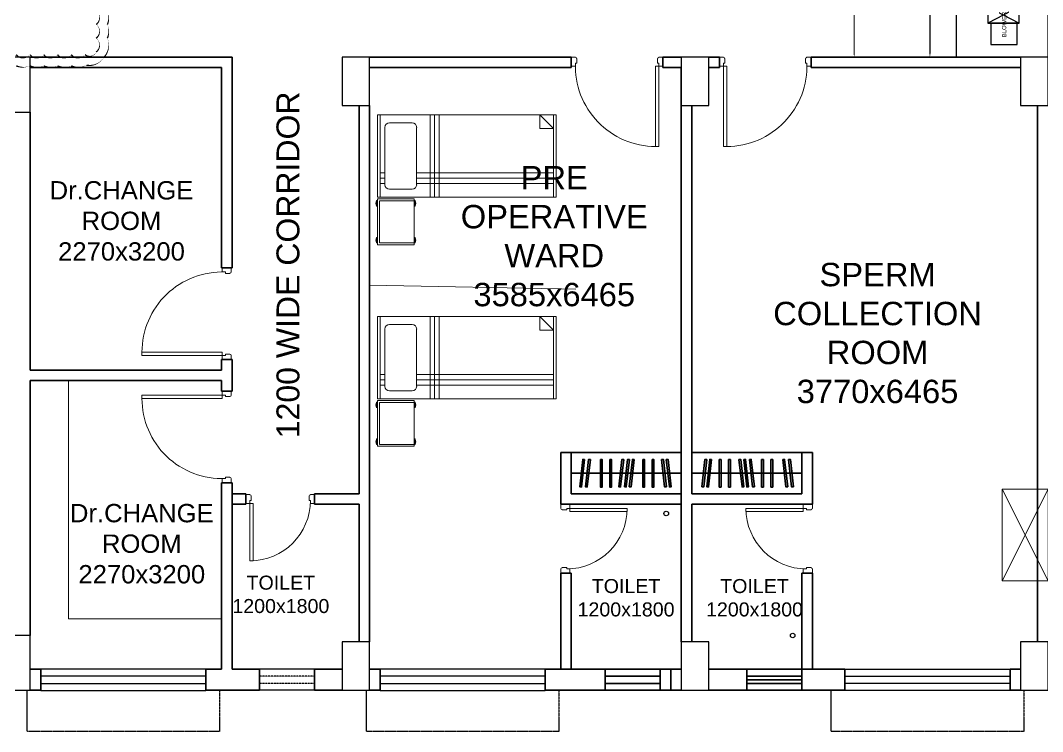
# Model space of a CAD drawing. Header units: millimetres. Extents: x -9331 to 31242, y -4188 to 24622.
# Drawn here: x 3513 to 14661, y 4842 to 12602 of the extents above; entities that cross this region are included whole.
import ezdxf
from ezdxf.enums import TextEntityAlignment as Align

# ---------------------------------------------------------------- set-up
doc = ezdxf.new("R2010")
doc.units = ezdxf.units.MM
doc.linetypes.add('HIDDEN', pattern=[0.375, 0.25, -0.125])
for name, color, linetype in [('AIR SHOWER', 7, 'Continuous'), ('col', 5, 'Continuous'), ('Dimensions', 7, 'Continuous'), ('Lines', 7, 'Continuous'), ('MEP_HVAC_DRAIN_PIPE', 7, 'Continuous'), ('TEXT', 6, 'Continuous'), ('wall', 1, 'Continuous'), ('Window', 4, 'Continuous')]:
    doc.layers.add(name, color=color, linetype=linetype)
for name, color, linetype, lineweight in [('DIM', 7, 'Continuous', 0), ('DOOR', 144, 'Continuous', 13), ('funiture', 30, 'Continuous', 13), ('furniture', 30, 'Continuous', 9), ('P-Wall', 8, 'Continuous', 35), ('WIN', 151, 'Continuous', 9)]:
    doc.layers.add(name, color=color, linetype=linetype, lineweight=lineweight)
doc.styles.add('ARIAL', font='arial.ttf')
doc.styles.add('ROMANS', font='romans.shx')
doc.styles.get("Standard").update_dxf_attribs({"font": 'arial.ttf'})
doc.linetypes.add('ZIGZAG', pattern='A,0.0001,-0.2,[131,ltypeshp.shx,S=0.2,R=0,X=-0.2,Y=0],-0.4,[131,ltypeshp.shx,S=0.2,R=180,X=0.2,Y=0],-0.2', length=0.8001)
doc.dimstyles.new('AEPL1', dxfattribs={"dimtxt": 100, "dimasz": 40, "dimexe": 1.25, "dimexo": 5, "dimtad": 0, "dimdec": 0, "dimtxsty": 'ROMANS', "dimcen": 2.5, "dimclrd": 250, "dimclre": 250, "dimclrt": 7, "dimadec": 0, "dimazin": 0, "dimtfac": 1, "dimtdec": 0, "dimtmove": 0, "dimatfit": 3, "dimfxl": 1, "dimlwd": 0, "dimlwe": 0, "dimarcsym": 0})
doc.dimstyles.new('BIGDFD', dxfattribs={"dimtxt": 8, "dimasz": 4, "dimexe": 1, "dimexo": 2, "dimtad": 1, "dimlfac": 10, "dimtxsty": 'Standard', "dimcen": 2.5, "dimclrd": 5, "dimclre": 3, "dimclrt": 1, "dimadec": 0, "dimazin": 0, "dimtfac": 1, "dimtmove": 0, "dimatfit": 3, "dimfxl": 1, "dimarcsym": 0})
doc.dimstyles.new('BIGDFD$0', dxfattribs={"dimtxt": 8, "dimasz": 4, "dimexe": 1, "dimexo": 2, "dimtad": 1, "dimlfac": 10, "dimtxsty": 'Standard', "dimcen": 2.5, "dimclrd": 5, "dimclre": 3, "dimclrt": 1, "dimadec": 0, "dimazin": 0, "dimtfac": 1, "dimtmove": 0, "dimatfit": 3, "dimfxl": 1, "dimarcsym": 0})

# ---------------------------------------------------------------- blocks, each defined once
blk = doc.blocks.new('A$C45A5314D')
at = {"layer": 'furniture', "color": 8, "ltscale": 0.75}
for p, q in [((-1962, 946), (-1950, 946)), ((-1962, 946), (-1950, 946)), ((-1962, 946), (-1962, 887)), ((-1962, 944), (-1950, 944)), ((-1962, 943), (-1950, 943)), ((-1962, 941), (-1950, 941)), ((-1962, 939), (-1950, 939)), ((-1962, 936), (-1950, 936)), ((-1962, 932), (-1950, 932)), ((-1962, 927), (-1950, 927)), ((-1962, 921), (-1950, 921)), ((-1962, 913), (-1950, 913)), ((-1962, 907), (-1950, 907)), ((-1962, 902), (-1950, 902)), ((-1962, 898), (-1950, 898)), ((-1962, 895), (-1950, 895)), ((-1962, 892), (-1950, 892)), ((-1950, 967), (-1550, 967)), ((-1950, 467), (-1950, 967)), ((-1930, 948), (-1930, 487)), ((-1930, 948), (-1550, 948)), ((-1550, 967), (-1550, 467)), ((-1538, 946), (-1550, 946)), ((-1538, 946), (-1550, 946)), ((-1538, 944), (-1550, 944)), ((-1538, 943), (-1550, 943)), ((-1538, 941), (-1550, 941)), ((-1538, 939), (-1550, 939)), ((-1538, 936), (-1550, 936)), ((-1538, 932), (-1550, 932)), ((-1538, 927), (-1550, 927)), ((-1538, 921), (-1550, 921)), ((-1538, 913), (-1550, 913)), ((-1538, 907), (-1550, 907)), ((-1538, 902), (-1550, 902)), ((-1538, 898), (-1550, 898)), ((-1538, 895), (-1550, 895)), ((-1538, 892), (-1550, 892)), ((-1538, 946), (-1538, 887)), ((-1962, 891), (-1950, 891)), ((-1962, 889), (-1950, 889)), ((-1962, 888), (-1950, 888)), ((-1962, 887), (-1950, 887)), ((-1538, 891), (-1550, 891)), ((-1538, 889), (-1550, 889)), ((-1538, 888), (-1550, 888)), ((-1538, 887), (-1550, 887)), ((-1962, 545), (-1950, 545)), ((-1962, 545), (-1950, 545)), ((-1962, 545), (-1962, 486)), ((-1962, 543), (-1950, 543)), ((-1962, 542), (-1950, 542)), ((-1962, 540), (-1950, 540)), ((-1962, 538), (-1950, 538)), ((-1962, 535), (-1950, 535)), ((-1962, 531), (-1950, 531)), ((-1962, 526), (-1950, 526)), ((-1962, 520), (-1950, 520)), ((-1962, 512), (-1950, 512)), ((-1962, 506), (-1950, 506)), ((-1962, 501), (-1950, 501)), ((-1962, 497), (-1950, 497)), ((-1962, 494), (-1950, 494)), ((-1962, 491), (-1950, 491)), ((-1962, 490), (-1950, 490)), ((-1962, 488), (-1950, 488)), ((-1962, 487), (-1950, 487)), ((-1962, 486), (-1950, 486)), ((-1962, 486), (-1950, 486)), ((-1550, 467), (-1950, 467)), ((-1550, 487), (-1930, 487)), ((-1538, 545), (-1550, 545)), ((-1538, 545), (-1550, 545)), ((-1538, 543), (-1550, 543)), ((-1538, 542), (-1550, 542)), ((-1538, 540), (-1550, 540)), ((-1538, 538), (-1550, 538)), ((-1538, 535), (-1550, 535)), ((-1538, 531), (-1550, 531)), ((-1538, 526), (-1550, 526)), ((-1538, 520), (-1550, 520)), ((-1538, 512), (-1550, 512)), ((-1538, 506), (-1550, 506)), ((-1538, 501), (-1550, 501)), ((-1538, 497), (-1550, 497)), ((-1538, 494), (-1550, 494)), ((-1538, 491), (-1550, 491)), ((-1538, 490), (-1550, 490)), ((-1538, 488), (-1550, 488)), ((-1538, 487), (-1550, 487)), ((-1538, 486), (-1550, 486)), ((-1538, 545), (-1538, 486))]:
    blk.add_line(p, q, dxfattribs=at)
at = {"layer": 'furniture', "color": 8}
for p, q in [((0, 450), (-1950, 450)), ((-1950, 450), (-1950, -450)), ((-1920, 450), (-1920, -450)), ((-1377, -450), (-1377, 450)), ((-1327, -450), (-1327, 450)), ((-1277, -450), (-1277, 450)), ((-30, -450), (-30, 450)), ((0, -450), (0, 450)), ((-1572, 362), (-1820, 362)), ((-1920, 300), (-1869, 300)), ((-1920, 241), (-1869, 241)), ((-1869, 313), (-1869, -313)), ((-1523, 313), (-1523, -313)), ((-1523, 300), (-30, 300)), ((-1523, 241), (-30, 241)), ((-1920, 182), (-1869, 182)), ((-1523, 182), (-30, 182)), ((-180, -450), (-30, -300)), ((-180, -450), (-180, -300)), ((-30, -300), (-180, -300)), ((-1820, -362), (-1572, -362)), ((-1950, -450), (0, -450))]:
    blk.add_line(p, q, dxfattribs=at)
at = {"layer": 'furniture', "color": 8, "ltscale": 0.75}
for centre, start, end in [((-1876, 917), 161.0754, 198.9247), ((-1624, 917), 341.0754, 18.9247), ((-1876, 516), 161.0754, 198.9247), ((-1624, 516), 341.0754, 18.9247)]:
    blk.add_arc(centre, 91.1, start, end, dxfattribs=at)
at = {"layer": 'furniture', "color": 8}
for centre, start, end in [((-1820, 313), 90, 180), ((-1572, 313), 0, 90), ((-1820, -313), 180, 270), ((-1572, -313), 270, 0)]:
    blk.add_arc(centre, 49.2, start, end, dxfattribs=at)
blk = doc.blocks.new('A$C19B8274B')
at = {"layer": 'DOOR'}
blk.add_line((-45, 925), (-80, 925), dxfattribs=at)
at = {"layer": 'DOOR', "color": 8}
for p, q in [((-80, 50), (-80, 925)), ((-45, 50), (-45, 925)), ((-45, 50), (-80, 50)), ((-955, -50), (-955, -47.5)), ((-940, -35), (-942.5, -35)), ((-60, -35), (-57.5, -35)), ((-45, -50), (-45, -47.5))]:
    blk.add_line(p, q, dxfattribs=at)
for points in [[(-940, 15), (-955, 15), (-955, 50), (-1000, 50), (-1000, -50), (-955, -50)], [(-940, -35), (-940, 15)], [(-60, 15), (-45, 15), (-45, 50), (0, 50), (0, -50), (-45, -50)], [(-60, -35), (-60, 15)]]:
    blk.add_lwpolyline(points, dxfattribs=at)
for centre, radius, start, end in [((-80, 50), 875, 90, 182.29244), ((-955, -35), 12.5, 270, 0), ((-45, -35), 12.5, 180, 270)]:
    blk.add_arc(centre, radius, start, end, dxfattribs=at)
blk = doc.blocks.new('750')
at = {"layer": 'DOOR', "color": 8}
for p, q in [((-50, 705), (-47.5, 705)), ((-35, 690), (-35, 692.5)), ((-50, 45), (-47.5, 45)), ((-35, 60), (-35, 57.5)), ((50, 45), (50, 80)), ((50, 80), (675, 80)), ((50, 45), (675, 45)), ((675, 45), (675, 80))]:
    blk.add_line(p, q, dxfattribs=at)
for points in [[(15, 690), (15, 705), (50, 705), (50, 750), (-50, 750), (-50, 705)], [(-35, 690), (15, 690)], [(15, 60), (15, 45), (50, 45), (50, 0), (-50, 0), (-50, 45)], [(-35, 60), (15, 60)]]:
    blk.add_lwpolyline(points, dxfattribs=at)
for centre, radius, start, end in [((-35, 705), 12.5, 180, 270), ((15, 45), 660, 0, 90), ((-35, 45), 12.5, 90, 180)]:
    blk.add_arc(centre, radius, start, end, dxfattribs=at)
blk = doc.blocks.new('W1800')
at = {"layer": 'wall', "color": 7}
for p, q in [((0, -58), (0, 173)), ((1800, 173), (1800, -58))]:
    blk.add_line(p, q, dxfattribs=at)
at = {"layer": 'Window'}
for p, q in [((0, 173), (1800, 173)), ((0, 98), (1800, 98)), ((1800, 18), (0, 18)), ((1800, -58), (0, -58))]:
    blk.add_line(p, q, dxfattribs=at)
blk = doc.blocks.new('*D25')
at = {"layer": 'AIR SHOWER', "color": 3, "lineweight": -2, "transparency": 16777216}
for p, q in [((72.8, 197.7), (72.8, 215.6)), ((162.8, 197.7), (162.8, 215.6))]:
    blk.add_line(p, q, dxfattribs=at)
at = {"layer": 'AIR SHOWER', "color": 5, "lineweight": -2, "transparency": 16777216}
blk.add_line((76.8, 214.6), (158.8, 214.6), dxfattribs=at)
at = {"layer": 'AIR SHOWER', "color": 5, "linetype": 'ByBlock', "transparency": 16777216}
for points in [[(76.8, 215.3), (76.8, 214), (72.8, 214.6)], [(158.8, 214), (158.8, 215.3), (162.8, 214.6)]]:
    blk.add_solid(points, dxfattribs=at)
at = {"layer": 'Defpoints', "color": 0, "linetype": 'ByBlock', "transparency": 16777216}
for p in [(162.8, 214.6), (72.8, 195.7), (162.8, 195.7)]:
    blk.add_point(p, dxfattribs=at)
at = {"layer": 'AIR SHOWER', "color": 1, "linetype": 'ByBlock', "transparency": 16777216, "insert": (130.4, 219.3), "char_height": 8, "attachment_point": 5}
blk.add_mtext('W1:900', dxfattribs=at)
blk = doc.blocks.new('*D26')
at = {"layer": 'AIR SHOWER', "color": 3, "lineweight": -2, "transparency": 16777216}
for p, q in [((0, 202.2), (0, 230.1)), ((170, 202.2), (170, 230.1))]:
    blk.add_line(p, q, dxfattribs=at)
at = {"layer": 'AIR SHOWER', "color": 5, "lineweight": -2, "transparency": 16777216}
blk.add_line((166, 229.1), (4, 229.1), dxfattribs=at)
at = {"layer": 'AIR SHOWER', "color": 5, "linetype": 'ByBlock', "transparency": 16777216}
for points in [[(4, 229.7), (4, 228.4), (0, 229.1)], [(166, 228.4), (166, 229.7), (170, 229.1)]]:
    blk.add_solid(points, dxfattribs=at)
at = {"layer": 'Defpoints', "color": 0, "linetype": 'ByBlock', "transparency": 16777216}
for p in [(0, 229.1), (0, 200.2), (170, 200.2)]:
    blk.add_point(p, dxfattribs=at)
at = {"layer": 'AIR SHOWER', "color": 1, "linetype": 'ByBlock', "transparency": 16777216, "insert": (115.3, 233.7), "char_height": 8, "attachment_point": 5}
blk.add_mtext('W:1700', dxfattribs=at)
blk = doc.blocks.new('nolllw new')
for p, q in [((-139, 14), (-138, 15)), ((-124, 16), (-137, 16)), ((-123, 15), (-107, -15)), ((-113, 14), (-3, 14)), ((8, 15), (-8, -15)), ((9, 16), (22, 16)), ((23, 14), (23, 16)), ((23, 14), (23, 15)), ((-100, -16), (-106, -16)), ((-15, -16), (-9, -16))]:
    blk.add_line(p, q)
at = {"color": 19}
for p, q in [((-124, 16), (-58, 16)), ((9, 16), (-58, 16)), ((-100, -34), (-15, -34))]:
    blk.add_line(p, q, dxfattribs=at)
at = {"color": 1}
for p, q in [((-75, 15), (-75, 11)), ((-41, 15), (-41, 11)), ((-100, -27), (-100, -34)), ((-15, -27), (-15, -34))]:
    blk.add_line(p, q, dxfattribs=at)
at = {"color": 3}
for p, q in [((-113, -5), (-113, -13)), ((-110, -16), (-110, -16)), ((-109, -17), (-101, -34)), ((-100, -34), (-100, -34)), ((-15, -34), (-15, -34)), ((-7, -17), (-14, -34)), ((-6, -16), (-5, -16)), ((-2, -5), (-2, -13))]:
    blk.add_line(p, q, dxfattribs=at)
for centre, radius, start, end in [((-137, 15), 1, 90, 159.381), ((-124, 15), 1, 27.8597, 90), ((9, 15), 1, 90, 152.1403), ((22, 15), 1, 20.619, 90), ((-106, -15), 1, 207.8597, 270), ((-100, -15), 1, 270, 343.3261), ((-61, -27), 40.2, 161.5212, 163.3261), ((-54, -27), 40.2, 16.6739, 18.4788), ((-15, -15), 1, 196.6739, 270), ((-9, -15), 1, 270, 332.1403)]:
    blk.add_arc(centre, radius, start, end)
at = {"color": 1}
for centre, radius, start, end in [((-61, -27), 39.2, 111.5891, 180), ((-74, 15), 0.396, 106.6984, 167.5275), ((-76, 11), 1, 291.5891, 0), ((-41, 15), 0.396, 12.4725, 73.3016), ((-40, 11), 1, 180, 248.4109), ((-54, -27), 39.2, 0, 68.4109)]:
    blk.add_arc(centre, radius, start, end, dxfattribs=at)
at = {"color": 3}
for centre, radius, start, end in [((-110, -13), 3, 180, 270), ((-110, -17), 1, 24.7129, 90), ((-100, -34), 0.5, 204.7129, 270), ((-15, -34), 0.5, 270, 335.2871), ((-6, -17), 1, 90, 155.2871), ((-5, -13), 3, 270, 0)]:
    blk.add_arc(centre, radius, start, end, dxfattribs=at)
blk = doc.blocks.new('*D28')
at = {"layer": 'AIR SHOWER', "color": 3, "lineweight": -2, "transparency": 16777216}
for p, q in [((172, 200.2), (208, 200.2)), ((172, 100.2), (208, 100.2))]:
    blk.add_line(p, q, dxfattribs=at)
at = {"layer": 'AIR SHOWER', "color": 5, "lineweight": -2, "transparency": 16777216}
blk.add_line((207, 104.2), (207, 196.2), dxfattribs=at)
at = {"layer": 'AIR SHOWER', "color": 5, "linetype": 'ByBlock', "transparency": 16777216}
for points in [[(207.7, 196.2), (206.4, 196.2), (207, 200.2)], [(206.4, 104.2), (207.7, 104.2), (207, 100.2)]]:
    blk.add_solid(points, dxfattribs=at)
at = {"layer": 'Defpoints', "color": 0, "linetype": 'ByBlock', "transparency": 16777216}
for p in [(170, 200.2), (207, 200.2), (170, 100.2)]:
    blk.add_point(p, dxfattribs=at)
at = {"layer": 'AIR SHOWER', "color": 1, "linetype": 'ByBlock', "transparency": 16777216, "insert": (202.4, 155.3), "char_height": 8, "attachment_point": 5, "rotation": 90}
blk.add_mtext('D:1000', dxfattribs=at)
blk = doc.blocks.new('*D29')
at = {"layer": 'AIR SHOWER', "color": 3, "lineweight": -2, "transparency": 16777216}
for p, q in [((166, 195.7), (188.8, 195.7)), ((166, 104.7), (188.8, 104.7))]:
    blk.add_line(p, q, dxfattribs=at)
at = {"layer": 'AIR SHOWER', "color": 5, "lineweight": -2, "transparency": 16777216}
blk.add_line((187.8, 191.7), (187.8, 108.7), dxfattribs=at)
at = {"layer": 'AIR SHOWER', "color": 5, "linetype": 'ByBlock', "transparency": 16777216}
for points in [[(188.5, 191.7), (187.2, 191.7), (187.8, 195.7)], [(187.2, 108.7), (188.5, 108.7), (187.8, 104.7)]]:
    blk.add_solid(points, dxfattribs=at)
at = {"layer": 'Defpoints', "color": 0, "linetype": 'ByBlock', "transparency": 16777216}
for p in [(164, 195.7), (164, 104.7), (187.8, 104.7)]:
    blk.add_point(p, dxfattribs=at)
at = {"layer": 'AIR SHOWER', "color": 1, "linetype": 'ByBlock', "transparency": 16777216, "insert": (183.2, 150.2), "char_height": 8, "attachment_point": 5, "rotation": 90}
blk.add_mtext('D1:910', dxfattribs=at)
blk = doc.blocks.new('*D95')
at = {"layer": 'Defpoints', "color": 0, "transparency": 16777216}
for p in [(12606, 14502), (13057, 14502), (13057, 12202)]:
    blk.add_point(p, dxfattribs=at)
at = {"layer": 'Dimensions', "color": 250, "lineweight": 0, "transparency": 16777216}
for p, q in [((13052, 14502), (12605, 14502)), ((12606, 14462), (12606, 13529)), ((12606, 12242), (12606, 13175)), ((13052, 12202), (12605, 12202))]:
    blk.add_line(p, q, dxfattribs=at)
at = {"layer": 'Dimensions', "color": 250, "transparency": 16777216}
for points in [[(12599, 14462), (12613, 14462), (12606, 14502)], [(12599, 12242), (12613, 12242), (12606, 12202)]]:
    blk.add_solid(points, dxfattribs=at)
at = {"layer": 'Dimensions', "color": 7, "transparency": 16777216, "insert": (12606, 13352), "char_height": 100, "attachment_point": 5, "rotation": 90, "style": 'ROMANS'}
blk.add_mtext('2300', dxfattribs=at)
blk = doc.blocks.new('AIR SHOWER')
at = {"layer": 'AIR SHOWER'}
h = blk.add_hatch(dxfattribs=at)
h.set_pattern_fill('ANSI37', color=8, scale=0.24, angle=180, style=0)
h.set_pattern_definition([(45, (-36516.70436, 5170.6153), (-0.538815367, 0.538815367), []), (135, (-36516.70436, 5170.6153), (-0.538815367, -0.538815367), [])])
h.paths.add_polyline_path([(63.7649, 110.1138), (54.9235, 110.1138), (54.9235, 189.8012), (63.7649, 189.8012)])
h = blk.add_hatch(dxfattribs=at)
h.set_pattern_fill('ANSI37', color=8, scale=0.24, angle=180, style=0)
h.set_pattern_definition([(45, (-52704.6564, 3586.6221), (-0.538815367, 0.538815367), []), (135, (-52704.6564, 3586.6221), (-0.538815367, -0.538815367), [])])
h.paths.add_polyline_path([(54.9235, 189.5272), (63.7649, 189.5272), (63.7649, 182.3028), (54.9235, 182.3028)])
at = {"layer": 'AIR SHOWER', "color": 8}
for p, q in [((159.5, 200.2351), (159.5, 300.4701)), ((164, 300.4701), (159.5, 300.4701)), ((164, 300.4701), (164, 200.2351)), ((171.05, 295.4201), (164, 295.4201)), ((171.05, 293.5201), (164, 293.5201)), ((159.5, 265.8021), (160.1, 265.8021)), ((160.1, 234.8021), (160.1, 265.8021)), ((160.1, 264.3021), (163.4, 264.3021)), ((163.4, 265.8021), (163.4, 234.8021)), ((163.4, 265.8021), (164, 265.8021)), ((159.5, 234.8021), (160.1, 234.8021)), ((160.1, 236.3021), (163.4, 236.3021)), ((163.4, 234.8021), (164, 234.8021)), ((0, 100.2351), (0, 200.2351)), ((0, 200.2351), (170, 200.2351)), ((63.7649, 200.2351), (63.7649, 195.7351)), ((63.7649, 100.2351), (63.7649, 200.2351)), ((63.7649, 195.7351), (164, 195.7351)), ((72.7649, 195.7351), (164, 195.7351)), ((72.7649, 195.7351), (72.7649, 104.7351)), ((162.7649, 195.7351), (162.7649, 104.7351)), ((162.7649, 195.7351), (162.7649, 104.7351)), ((164, 200.2351), (164, 195.7351)), ((170, 100.2351), (170, 200.2351)), ((170, 100.2351), (170, 200.2351)), ((54.9235, 165.7555), (36.841, 131.8309)), ((54.9235, 131.8309), (36.841, 165.7555)), ((63.7649, 104.7351), (164, 104.7351)), ((63.7649, 104.7351), (63.7649, 100.2351)), ((164, 100.2351), (164, 104.7351)), ((0, 100.2351), (170, 100.2351)), ((159.5, 100.2351), (159.5, 0)), ((164, 0), (164, 100.2351)), ((159.5, 65.6681), (160.1, 65.6681)), ((160.1, 65.6681), (160.1, 34.6681)), ((160.1, 64.1681), (163.4, 64.1681)), ((163.4, 34.6681), (163.4, 65.6681)), ((163.4, 65.6681), (164, 65.6681)), ((159.5, 34.6681), (160.1, 34.6681)), ((160.1, 36.1681), (163.4, 36.1681)), ((163.4, 34.6681), (164, 34.6681)), ((164, 0), (159.5, 0)), ((171.05, 6.95), (164, 6.95)), ((171.05, 5.05), (164, 5.05))]:
    blk.add_line(p, q, dxfattribs=at)
for points in [[(63.7649, 190.0987), (54.9235, 190.0987), (54.9235, 110.1138), (63.7649, 110.1138)], [(86.4277, 195.7351), (72.7649, 195.7351), (72.7649, 191.2865), (86.4277, 191.2865)], [(74.6432, 195.334), (85.2425, 195.334), (85.2425, 195.7351), (74.6432, 195.7351)], [(36.841, 162.4912), (13.6037, 162.4912), (13.6037, 133.8537), (36.841, 133.8537)], [(54.9235, 165.7555), (36.841, 165.7555), (36.841, 131.8309), (54.9235, 131.8309)], [(86.4277, 104.7351), (72.7649, 104.7351), (72.7649, 109.1836), (86.4277, 109.1836)], [(74.6432, 105.1361), (85.2425, 105.1361), (85.2425, 104.7351), (74.6432, 104.7351)], [(22.7846, 100.2351), (32.79, 100.2351), (32.79, 100.2351), (22.7846, 100.2351)], [(22.7846, 100.2351), (34.2228, 100.2351), (34.2228, 99.8821), (22.7846, 99.8821)], [(38.3459, 100.2351), (39.8996, 100.2351), (39.8996, 99.8823), (38.3459, 99.8823)]]:
    blk.add_lwpolyline(points, close=True, dxfattribs=at)
at = {"layer": 'AIR SHOWER', "color": 8, "lineweight": 0}
for centre, start, end in [((164, 200.2351), 90, 180), ((164, 100.2351), 180, 270)]:
    blk.add_arc(centre, 100.2351, start, end, dxfattribs=at)
at = {"layer": 'AIR SHOWER', "color": 8}
for centre in [(171.05, 294.4701), (171.05, 6)]:
    blk.add_arc(centre, 0.95, 270, 90, dxfattribs=at)
at = {"layer": 'AIR SHOWER', "color": 8, "xscale": -0.1, "yscale": 0.1, "zscale": 0.1}
for p, rotation in [((164.3039, 177.8504), 89.99999999999997), ((71.3723, 172.6198), 269.9999999999856), ((164.3039, 127.8504), 89.99999999999997), ((71.3723, 122.6198), 269.9999999999856)]:
    blk.add_blockref('nolllw new', p, dxfattribs=dict(at, rotation=rotation))
at = {"layer": 'AIR SHOWER', "color": 8}
for s, height, p in [('EXIT', 9.14932, (105.2922, 244.8428)), ('AIR SHOWER', 9.14932, (82.7486, 148.4504)), ('BLOWER', 4.57466, (21.8029, 145.8279)), ('CONTROLS', 4.57466, (21.5589, 94.8755)), ('ENTRY', 9.14932, (107.2005, 68.4017))]:
    blk.add_text(s, height=height, dxfattribs=at).set_placement(p)
for base, p1, p2, angle, text, dimstyle, picture, middle in [((0, 229.071), (170, 200.2351), (0, 200.2351), 180, 'W:1700', 'BIGDFD', '*D26', (115.3408, 229.071)), ((162.7649, 214.648), (72.7649, 195.7351), (162.7649, 195.7351), 180, 'W1:900', 'BIGDFD', '*D25', (130.4357, 214.648)), ((207.0183, 200.2351), (170, 100.2351), (170, 200.2351), 90, 'D:<>', 'BIGDFD$0', '*D28', (207.0183, 155.2726))]:
    dim = blk.add_linear_dim(base=base, p1=p1, p2=p2, angle=angle, text=text, dimstyle=dimstyle, dxfattribs=at)
    dim.commit()
    dim.dimension.update_dxf_attribs({"geometry": picture, "text_midpoint": middle, "dimtype": 128})
dim = blk.add_linear_dim(base=(187.8331, 104.7351), p1=(164, 195.7351), p2=(164, 104.7351), angle=90, text='D1:<>', dimstyle='BIGDFD$0', dxfattribs=at)
dim.commit()
dim.dimension.update_dxf_attribs({"geometry": '*D29', "text_midpoint": (183.2081, 150.2351)})

msp = doc.modelspace()

# ---------------------------------------------------------------- linework, layer by layer
at = {"layer": 'col'}
for points in [[(3270.51649, 11601.9863), (3620.51649, 11601.9863), (3620.51649, 12201.9863), (3270.51649, 12201.9863)], [(3270.51649, 11601.9863), (3620.51649, 11601.9863), (3620.51649, 12201.9863), (3270.51649, 12201.9863)], [(7020.51649, 11671.9863), (7320.51649, 11671.9863), (7320.51649, 12201.9863), (7020.51649, 12201.9863)], [(7020.51649, 11671.9863), (7320.51649, 11671.9863), (7320.51649, 12201.9863), (7020.51649, 12201.9863)], [(10720.51649, 11671.9863), (11020.51649, 11671.9863), (11020.51649, 12201.9863), (10720.51649, 12201.9863)], [(10720.51649, 11671.9863), (11020.51649, 11671.9863), (11020.51649, 12201.9863), (10720.51649, 12201.9863)], [(14420.51649, 11671.9863), (14720.51649, 11671.9863), (14720.51649, 12201.9863), (14420.51649, 12201.9863)], [(14420.51649, 11671.9863), (14720.51649, 11671.9863), (14720.51649, 12201.9863), (14420.51649, 12201.9863)], [(3270.51649, 5291.9863), (3620.51649, 5291.9863), (3620.51649, 5891.9863), (3270.51649, 5891.9863)], [(3270.51649, 5291.9863), (3620.51649, 5291.9863), (3620.51649, 5891.9863), (3270.51649, 5891.9863)], [(7020.51649, 5291.9863), (7320.51649, 5291.9863), (7320.51649, 5821.9863), (7020.51649, 5821.9863)], [(7020.51649, 5291.9863), (7320.51649, 5291.9863), (7320.51649, 5821.9863), (7020.51649, 5821.9863)], [(10720.51649, 5291.9863), (11020.51649, 5291.9863), (11020.51649, 5821.9863), (10720.51649, 5821.9863)], [(10720.51649, 5291.9863), (11020.51649, 5291.9863), (11020.51649, 5821.9863), (10720.51649, 5821.9863)], [(14420.51649, 5291.9863), (14720.51649, 5291.9863), (14720.51649, 5821.9863), (14420.51649, 5821.9863)], [(14420.51649, 5291.9863), (14720.51649, 5291.9863), (14720.51649, 5821.9863), (14420.51649, 5821.9863)]]:
    msp.add_lwpolyline(points, close=True, dxfattribs=at)
at = {"layer": 'DIM', "color": 5}
msp.add_lwpolyline([(4461.21112, 12707.35327, 0, 15, -0.201399012), (4461.21112, 12557.35327, 0, 15, -0.201399012), (4461.21112, 12407.35327, 0, 15, -0.3077756769), (4417.99433, 12193.79555, 0, 15, -0.3098283096), (4233.26497, 12113.94725, 0, 15, -0.2251440426), (4067.36761, 12106.40662, 0, 15, -0.201399012), (3917.36761, 12106.40662, 0, 15, -0.201399012), (3767.36761, 12106.40662, 0, 15, -0.201399012), (3617.36761, 12106.40662, 0, 15, -0.201399012), (3467.36761, 12106.40662, 0, 15, -0.201399012), (3317.36761, 12106.40662, 0, 15, -0.201399012), (3167.36761, 12106.40662, 0, 15, -0.201399012), (3017.36761, 12106.40662, 0, 15, -0.2144984726), (2858.49345, 12110.39722, 0, 15, -0.3154019249), (2658.3296, 12178.05256, 0, 15, -0.3151164376), (2611.35601, 12395.18517, 0, 15, -0.201399012), (2611.35601, 12545.18517, 0, 15, -0.201399012), (2611.35601, 12695.18517, 0, 15, -0.201399012)], format="xyseb", dxfattribs=at)
at = {"layer": 'DIM', "color": 1}
msp.add_lwpolyline([(4338.81604, 12707.35327, 0, 15, -0.5), (4338.81604, 12557.35327, 0, 15, -0.5), (4338.81604, 12407.35327, 0, 15, -0.5), (4338.81604, 12257.35327, 0, 15, -0.5), (4217.36761, 12228.8017, 0, 15, -0.5), (4067.36761, 12228.8017, 0, 15, -0.5), (3917.36761, 12228.8017, 0, 15, -0.5), (3767.36761, 12228.8017, 0, 15, -0.5), (3617.36761, 12228.8017, 0, 15, -0.5), (3467.36761, 12228.8017, 0, 15, -0.5), (3317.36761, 12228.8017, 0, 15, -0.5), (3167.36761, 12228.8017, 0, 15, -0.5), (3017.36761, 12228.8017, 0, 15, -0.5), (2867.36761, 12228.8017, 0, 15, -0.5), (2733.75109, 12245.18517, 0, 15, -0.5), (2733.75109, 12395.18517, 0, 15, -0.5), (2733.75109, 12545.18517, 0, 15, -0.5), (2733.75109, 12695.18517, 0, 15, -0.5)], format="xyseb", dxfattribs=at)
at = {"layer": 'funiture', "color": 8}
msp.add_lwpolyline([(5705.51649, 6071.9863), (4035.51649, 6071.9863), (4035.51649, 8671.9863)], dxfattribs=at)
at = {"layer": 'furniture', "color": 8, "linetype": 'ZIGZAG', "ltscale": 0.5}
msp.add_line((9570.5169, 9670.9038), (7320.51649, 9713.0252), dxfattribs=at)
at = {"layer": 'Lines', "linetype": 'HIDDEN'}
for points in [[(5685.51649, 5291.9863), (5685.51649, 4841.9863), (3585.51649, 4841.9863), (3585.51649, 5291.9863)], [(9385.51649, 5291.9863), (9385.51649, 4841.9863), (7285.51649, 4841.9863), (7285.51649, 5291.9863)], [(14455.51649, 5291.9863), (14455.51649, 4841.9863), (12355.51649, 4841.9863), (12355.51649, 5291.9863)]]:
    msp.add_lwpolyline(points, dxfattribs=at)
at = {"layer": 'MEP_HVAC_DRAIN_PIPE', "linetype": 'ByBlock'}
for centre in [(10556.12015, 7221.9863), (11935.51649, 5890.75592)]:
    msp.add_circle(centre, 25, dxfattribs=at)
at = {"layer": 'P-Wall', "color": 8, "linetype": 'Continuous'}
for p, q in [((3620.51649, 12201.9863), (5820.51649, 12201.9863)), ((7320.51649, 12201.9863), (9520.51649, 12201.9863)), ((10520.51649, 12086.9863), (10520.51649, 12201.9863)), ((10520.51649, 12201.9863), (10720.51649, 12201.9863)), ((11020.51649, 12201.9863), (11135.51649, 12201.9863)), ((11135.51649, 12086.9863), (11135.51649, 12201.9863)), ((12135.51649, 12201.9863), (14420.51649, 12201.9863)), ((12135.51649, 12086.9863), (12135.51649, 12201.9863)), ((3620.51649, 12086.9863), (5705.51649, 12086.9863)), ((7320.51649, 12086.9863), (9520.51649, 12086.9863)), ((10520.51649, 12086.9863), (10720.51649, 12086.9863)), ((11020.51649, 12086.9863), (11135.51649, 12086.9863)), ((12135.51649, 12086.9863), (14420.51649, 12086.9863)), ((3620.51649, 11601.9863), (3620.51649, 8786.9863)), ((5705.51649, 9901.9863), (5820.51649, 9901.9863)), ((5705.51649, 8901.9863), (5820.51649, 8901.9863)), ((3620.51649, 8786.9863), (5705.51649, 8786.9863)), ((3620.51649, 8671.9863), (3620.51649, 5891.9863)), ((3620.51649, 8671.9863), (5705.51649, 8671.9863)), ((5705.51649, 8556.9863), (5820.51649, 8556.9863)), ((5705.51649, 7556.9863), (5820.51649, 7556.9863)), ((6120.51649, 5521.9863), (6120.51649, 5291.9863)), ((6720.51649, 5521.9863), (6720.51649, 5291.9863))]:
    msp.add_line(p, q, dxfattribs=at)
at = {"layer": 'P-Wall', "color": 8}
for p, q in [((5820.51649, 12201.9863), (5820.51649, 9901.9863)), ((9520.51649, 12201.9863), (9520.51649, 12086.9863)), ((5705.51649, 9901.9863), (5705.51649, 12086.9863)), ((10720.51649, 7206.9863), (10720.51649, 12086.9863)), ((7205.51649, 7436.9863), (7205.51649, 11671.9863)), ((7320.51649, 5821.9863), (7320.51649, 11671.9863)), ((10835.51649, 7436.9863), (10835.51649, 11671.9863)), ((14605.51649, 11671.9863), (14605.51649, 5821.9863)), ((5705.51649, 8786.9863), (5705.51649, 8901.9863)), ((5820.51649, 8556.9863), (5820.51649, 8901.9863)), ((5705.51649, 8556.9863), (5705.51649, 8671.9863)), ((9520.51649, 7886.9863), (9405.51649, 7886.9863)), ((9405.51649, 7321.9863), (9405.51649, 7886.9863)), ((9520.51649, 7436.9863), (9520.51649, 7886.9863)), ((9520.51649, 7886.9863), (10720.51649, 7886.9863)), ((12035.51649, 7886.9863), (10835.51649, 7886.9863)), ((12035.51649, 7886.9863), (12150.51649, 7886.9863)), ((12035.51649, 7436.9863), (12035.51649, 7886.9863)), ((12150.51649, 7321.9863), (12150.51649, 7886.9863)), ((9520.51649, 7661.9863), (10720.51649, 7661.9863)), ((12035.51649, 7661.9863), (10835.51649, 7661.9863)), ((5705.51649, 5521.9863), (5705.51649, 7556.9863)), ((5820.51649, 5521.9863), (5820.51649, 7556.9863)), ((5820.51649, 7436.9863), (5970.51649, 7436.9863)), ((5970.51649, 7321.9863), (5970.51649, 7436.9863)), ((6720.51649, 7321.9863), (6720.51649, 7436.9863)), ((6720.51649, 7436.9863), (7205.51649, 7436.9863)), ((9520.51649, 7436.9863), (10720.51649, 7436.9863)), ((12035.51649, 7436.9863), (10835.51649, 7436.9863)), ((5820.51649, 7321.9863), (5970.51649, 7321.9863)), ((6720.51649, 7321.9863), (7205.51649, 7321.9863)), ((7205.51649, 5821.9863), (7205.51649, 7321.9863)), ((9405.51649, 7321.9863), (10720.51649, 7321.9863)), ((10720.51649, 5821.9863), (10720.51649, 7321.9863)), ((12150.51649, 7321.9863), (10835.51649, 7321.9863)), ((10835.51649, 5821.9863), (10835.51649, 7321.9863)), ((9405.51649, 6571.9863), (9520.51649, 6571.9863)), ((9405.51649, 5521.9863), (9405.51649, 6571.9863)), ((9520.51649, 5521.9863), (9520.51649, 6571.9863)), ((12150.51649, 6571.9863), (12035.51649, 6571.9863)), ((12035.51649, 5521.9863), (12035.51649, 6571.9863)), ((12150.51649, 5521.9863), (12150.51649, 6571.9863)), ((3735.51649, 5521.9863), (3620.51649, 5521.9863)), ((3735.51649, 5521.9863), (3735.51649, 5291.9863)), ((5535.51649, 5521.9863), (5705.51649, 5521.9863)), ((5535.51649, 5521.9863), (5535.51649, 5291.9863)), ((5820.51649, 5521.9863), (6120.51649, 5521.9863)), ((6720.51649, 5521.9863), (7020.51649, 5521.9863)), ((7320.51649, 5521.9863), (7435.51649, 5521.9863)), ((7435.51649, 5521.9863), (7435.51649, 5291.9863)), ((9235.51649, 5521.9863), (9405.51649, 5521.9863)), ((9235.51649, 5521.9863), (9235.51649, 5291.9863)), ((9235.51649, 5521.9863), (10720.51649, 5521.9863)), ((9235.51649, 5521.9863), (9235.51649, 5291.9863)), ((9520.51649, 5521.9863), (9890.51649, 5521.9863)), ((10490.51649, 5521.9863), (9890.51649, 5521.9863)), ((9890.51649, 5521.9863), (9890.51649, 5291.9863)), ((10490.51649, 5521.9863), (10720.51649, 5521.9863)), ((10490.51649, 5521.9863), (10490.51649, 5291.9863)), ((10605.51649, 5521.9863), (10605.51649, 5291.9863)), ((10720.51649, 5521.9863), (10605.51649, 5521.9863)), ((11250.51649, 5521.9863), (11020.51649, 5521.9863)), ((11250.51649, 5521.9863), (11020.51649, 5521.9863)), ((12505.51649, 5521.9863), (11020.51649, 5521.9863)), ((11850.51649, 5521.9863), (11250.51649, 5521.9863)), ((11850.51649, 5521.9863), (11250.51649, 5521.9863)), ((11435.51649, 5521.9863), (11435.51649, 5291.9863)), ((11435.51649, 5521.9863), (11435.51649, 5291.9863)), ((12035.51649, 5521.9863), (11850.51649, 5521.9863)), ((12035.51649, 5521.9863), (11850.51649, 5521.9863)), ((12035.51649, 5521.9863), (12035.51649, 5291.9863)), ((12035.51649, 5521.9863), (12035.51649, 5291.9863)), ((12505.51649, 5521.9863), (12505.51649, 5291.9863)), ((14305.51649, 5521.9863), (14420.51649, 5521.9863)), ((14305.51649, 5521.9863), (14305.51649, 5291.9863)), ((14305.51649, 5521.9863), (14305.51649, 5291.9863)), ((14305.51649, 5521.9863), (14420.51649, 5521.9863)), ((10490.51649, 5446.9863), (9890.51649, 5446.9863)), ((10490.51649, 5366.9863), (9890.51649, 5366.9863)), ((12035.51649, 5446.9863), (11435.51649, 5446.9863)), ((12035.51649, 5446.9863), (11435.51649, 5446.9863)), ((12035.51649, 5406.9863), (11435.51649, 5406.9863)), ((12035.51649, 5366.9863), (11435.51649, 5366.9863)), ((3735.51649, 5291.9863), (3620.51649, 5291.9863)), ((5535.51649, 5291.9863), (6120.51649, 5291.9863)), ((6720.51649, 5291.9863), (7020.51649, 5291.9863)), ((7320.51649, 5291.9863), (7435.51649, 5291.9863)), ((9235.51649, 5291.9863), (9890.51649, 5291.9863)), ((9235.51649, 5291.9863), (10720.51649, 5291.9863)), ((10490.51649, 5291.9863), (9890.51649, 5291.9863)), ((10490.51649, 5291.9863), (10720.51649, 5291.9863)), ((10720.51649, 5291.9863), (10605.51649, 5291.9863)), ((11250.51649, 5291.9863), (11020.51649, 5291.9863)), ((12505.51649, 5291.9863), (11020.51649, 5291.9863)), ((11850.51649, 5291.9863), (11250.51649, 5291.9863)), ((11250.51649, 5291.9863), (11850.51649, 5291.9863)), ((14305.51649, 5291.9863), (14420.51649, 5291.9863))]:
    msp.add_line(p, q, dxfattribs=at)
at = {"layer": 'P-Wall'}
for points in [[(9666.14342, 7809.50972), (9632.54489, 7510.97666), (9612.62099, 7512.71978), (9646.21953, 7811.25283), (9666.14342, 7809.50972)], [(9728.64342, 7809.50972), (9695.04489, 7510.97666), (9675.12099, 7512.71978), (9708.71953, 7811.25283), (9728.64342, 7809.50972)], [(9838.50424, 7810.20799), (9838.50424, 7510.20799), (9858.50424, 7510.20799), (9858.50424, 7810.20799), (9838.50424, 7810.20799)], [(9940.10043, 7810.20799), (9940.10043, 7510.20799), (9960.10043, 7510.20799), (9960.10043, 7810.20799), (9940.10043, 7810.20799)], [(10092.14664, 7809.50972), (10058.54811, 7510.97666), (10038.62421, 7512.71978), (10072.22275, 7811.25283), (10092.14664, 7809.50972)], [(10154.64664, 7809.50972), (10121.04811, 7510.97666), (10101.12421, 7512.71978), (10134.72275, 7811.25283), (10154.64664, 7809.50972)], [(10206.64664, 7809.50972), (10173.04811, 7510.97666), (10153.12421, 7512.71978), (10186.72275, 7811.25283), (10206.64664, 7809.50972)], [(10299.45782, 7810.20799), (10299.45782, 7510.20799), (10319.45782, 7510.20799), (10319.45782, 7810.20799), (10299.45782, 7810.20799)], [(10401.05401, 7810.20799), (10401.05401, 7510.20799), (10421.05401, 7510.20799), (10421.05401, 7810.20799), (10401.05401, 7810.20799)], [(10505.12179, 7809.50972), (10538.72033, 7510.97666), (10558.64423, 7512.71978), (10525.04569, 7811.25283), (10505.12179, 7809.50972)], [(10557.12179, 7809.50972), (10590.72033, 7510.97666), (10610.64423, 7512.71978), (10577.04569, 7811.25283), (10557.12179, 7809.50972)], [(10998.91118, 7809.50972), (10965.31264, 7510.97666), (10945.38874, 7512.71978), (10978.98728, 7811.25283), (10998.91118, 7809.50972)], [(11050.91118, 7809.50972), (11017.31264, 7510.97666), (10997.38874, 7512.71978), (11030.98728, 7811.25283), (11050.91118, 7809.50972)], [(11154.97896, 7810.20799), (11154.97896, 7510.20799), (11134.97896, 7510.20799), (11134.97896, 7810.20799), (11154.97896, 7810.20799)], [(11256.57515, 7810.20799), (11256.57515, 7510.20799), (11236.57515, 7510.20799), (11236.57515, 7810.20799), (11256.57515, 7810.20799)], [(11349.38633, 7809.50972), (11382.98487, 7510.97666), (11402.90876, 7512.71978), (11369.31022, 7811.25283), (11349.38633, 7809.50972)], [(11401.38633, 7809.50972), (11434.98487, 7510.97666), (11454.90876, 7512.71978), (11421.31022, 7811.25283), (11401.38633, 7809.50972)], [(11463.88633, 7809.50972), (11497.48487, 7510.97666), (11517.40876, 7512.71978), (11483.81022, 7811.25283), (11463.88633, 7809.50972)], [(11615.93254, 7810.20799), (11615.93254, 7510.20799), (11595.93254, 7510.20799), (11595.93254, 7810.20799), (11615.93254, 7810.20799)], [(11717.52873, 7810.20799), (11717.52873, 7510.20799), (11697.52873, 7510.20799), (11697.52873, 7810.20799), (11717.52873, 7810.20799)], [(11827.38955, 7809.50972), (11860.98809, 7510.97666), (11880.91198, 7512.71978), (11847.31344, 7811.25283), (11827.38955, 7809.50972)], [(11889.88955, 7809.50972), (11923.48809, 7510.97666), (11943.41198, 7512.71978), (11909.81344, 7811.25283), (11889.88955, 7809.50972)]]:
    msp.add_lwpolyline(points, dxfattribs=at)
at = {"layer": 'WIN', "color": 8, "linetype": 'Continuous'}
for p, q in [((14220.51649, 6487.29851), (14720.51649, 7487.29851)), ((14720.51649, 6487.29851), (14220.51649, 7487.29851))]:
    msp.add_line(p, q, dxfattribs=at)
at = {"layer": 'WIN', "linetype": 'Continuous'}
msp.add_lwpolyline([(14720.51649, 6487.29851), (14220.51649, 6487.29851), (14220.51649, 7487.29851), (14720.51649, 7487.29851)], close=True, dxfattribs=at)
at = {"layer": 'Window', "ltscale": 750}
for p, q in [((6720.51649, 5521.9863), (6120.51649, 5521.9863)), ((6720.51649, 5291.9863), (6120.51649, 5291.9863))]:
    msp.add_line(p, q, dxfattribs=at)
at = {"layer": 'Window', "linetype": 'HIDDEN', "ltscale": 0.8}
for p, q in [((6720.51649, 5446.9863), (6120.51649, 5446.9863)), ((6720.51649, 5366.9863), (6120.51649, 5366.9863))]:
    msp.add_line(p, q, dxfattribs=at)

# ---------------------------------------------------------------- block references
at = {"layer": 'AIR SHOWER', "color": 8, "xscale": 10, "yscale": 10, "zscale": 10, "rotation": 90}
msp.add_blockref('AIR SHOWER', (15722.86713, 12201.9863), dxfattribs=at)
at = {"layer": 'DOOR', "linetype": 'Continuous', "xscale": -1}
for p, rotation in [((10520.51649, 12151.9863), 180), ((5763.01649, 8901.9863), 89.99999999999967)]:
    msp.add_blockref('A$C19B8274B', p, dxfattribs=dict(at, rotation=rotation))
at = {"layer": 'DOOR', "linetype": 'Continuous'}
for p, rotation in [((11135.51649, 12151.9863), 180), ((5763.01649, 8556.9863), 90)]:
    msp.add_blockref('A$C19B8274B', p, dxfattribs=dict(at, rotation=rotation))
at = {"layer": 'DOOR', "rotation": 270}
msp.add_blockref('750', (5970.51649, 7379.4863), dxfattribs=at)
at = {"layer": 'DOOR', "color": 7, "xscale": -1}
for p in [(5535.51649, 5349.4863), (9235.51649, 5349.4863)]:
    msp.add_blockref('W1800', p, dxfattribs=at)
at = {"layer": 'DOOR', "color": 7}
msp.add_blockref('W1800', (12505.51649, 5349.4863), dxfattribs=at)
at = {"layer": 'furniture', "linetype": 'Continuous', "xscale": -1, "rotation": 179.9999868732306}
for p in [(9357.30451, 11121.98243), (9357.30451, 8921.56364)]:
    msp.add_blockref('A$C45A5314D', p, dxfattribs=at)
at = {"layer": 'P-Wall', "xscale": -1, "rotation": 180}
msp.add_blockref('750', (9455.51649, 7321.9863), dxfattribs=at)
at = {"layer": 'P-Wall', "rotation": 180}
msp.add_blockref('750', (12100.51649, 7321.9863), dxfattribs=at)

# ---------------------------------------------------------------- texts
at = {"layer": 'TEXT', "color": 8, "style": 'ARIAL'}
msp.add_text('1200 WIDE CORRIDOR', height=250, rotation=90, dxfattribs=at).set_placement((6630.28577, 9934.62751), align=Align.BOTTOM_CENTER)
at = {"layer": 'TEXT', "color": 8, "attachment_point": 5, "style": 'ARIAL'}
for s, insert, char_height, width in [('PRE \\POPERATIVE WARD\\P3585x6465', (9334.84017, 10246.51834), 255, 2454.1575716), ('\\PDr.CHANGE ROOM 2270x3200', (4615.24274, 10580.36559), 200, 1674.8573511), ('SPERM COLLECTION ROOM \\P3770x6465', (12860.95051, 9189.52334), 255, 2322.8929677), ('Dr.CHANGE\\PROOM \\P2270x3200', (4836.76842, 6890.8998), 200, 2421.5774015), ('TOILET\\P1200x1800', (6353.07398, 6338.35996), 153, 1626.9556617), ('TOILET\\P1200x1800', (10118.04127, 6301.29157), 153, 1626.9556617), ('TOILET\\P1200x1800', (11518.98268, 6301.29157), 153, 1626.9556617)]:
    msp.add_mtext(s, dxfattribs=dict(at, insert=insert, char_height=char_height, width=width))

# ---------------------------------------------------------------- dimensions: what is measured, and where the dimension line sits
at = {"layer": 'Dimensions'}
dim = msp.add_linear_dim(base=(12605.87351, 14501.9863), p1=(13057.02946, 12201.9863), p2=(13057.02946, 14501.9863), angle=90, dimstyle='AEPL1', dxfattribs=at)
dim.commit()
dim.dimension.update_dxf_attribs({"geometry": '*D95', "text_midpoint": (12605.87351, 13351.9863)})

doc.saveas('drawing.dxf')
